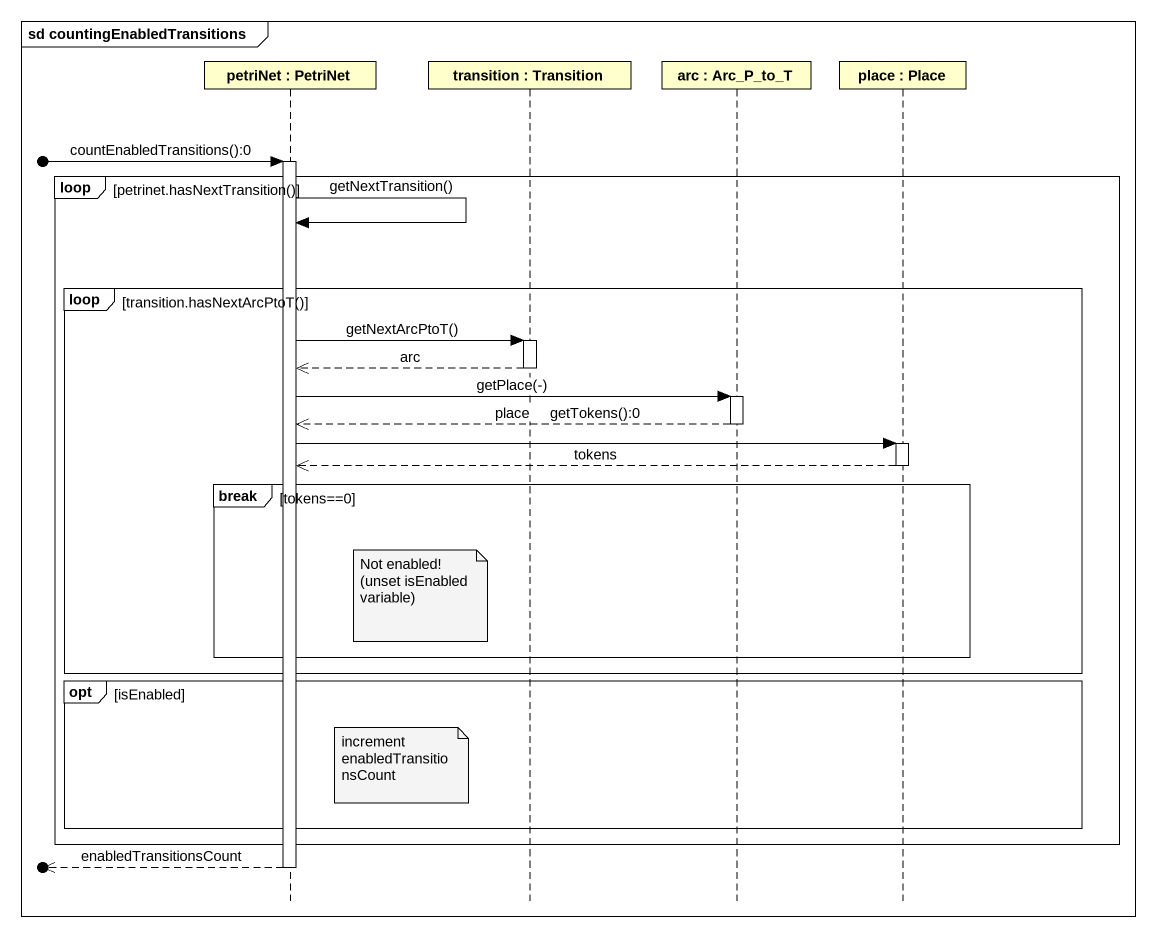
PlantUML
@startuml
mainframe sd countingEnabledTransitions
hide footbox
participant "petriNet : PetriNet" as petriNet
participant "transition : Transition" as transition
participant "arc : Arc_P_to_T" as arc
participant "place : Place" as place

[o-> petriNet : countEnabledTransitions():0
activate petriNet
loop petrinet.hasNextTransition()
  petriNet -> petriNet : getNextTransition()
  loop transition.hasNextArcPtoT()
    petriNet -> transition : getNextArcPtoT()
    activate transition
    transition -->> petriNet : arc
    deactivate transition
    petriNet -> arc : getPlace(-)
    activate arc
    arc -->> petriNet : place
    deactivate arc
    petriNet -> place : getTokens():0
    activate place
    place -->> petriNet : tokens
    deactivate place
    break tokens==0
      note left of transition : Not enabled! (unset isEnabled variable)
    end
  end
  opt isEnabled
    note right of petriNet : increment enabledTransitionsCount
  end
end
[o<<-- petriNet : enabledTransitionsCount
deactivate petriNet
@enduml
